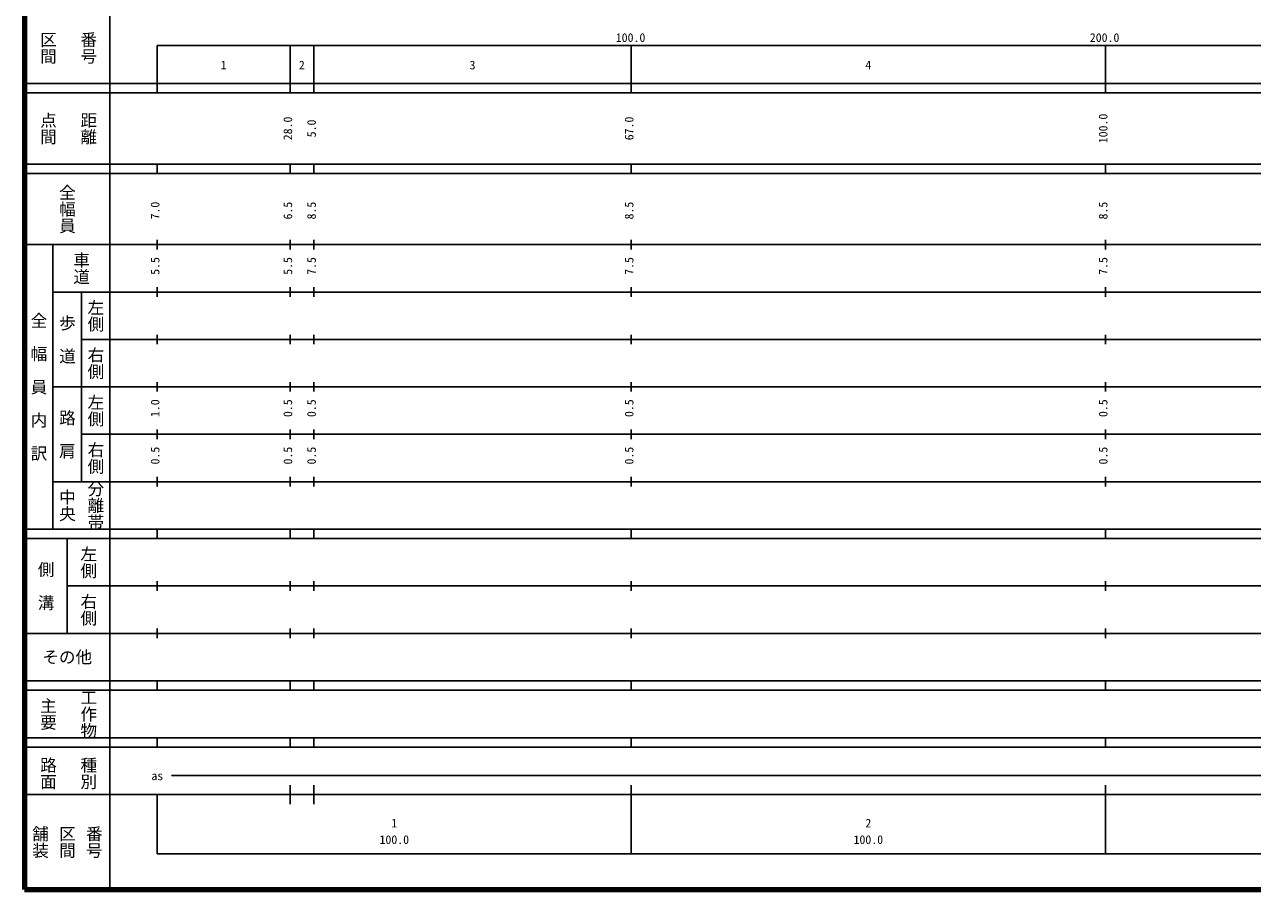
# Model space of a CAD drawing. Units: millimetres on the paper, enlarged 1000 times. Extents: x 40000 to 680000, y 20000 to 380000.
# Drawn here: x 40000 to 299034, y 20000 to 202409 of the extents above; entities that cross this region are included whole.
import ezdxf
from ezdxf.enums import TextEntityAlignment as Align

# ---------------------------------------------------------------- set-up
doc = ezdxf.new("R2010")
doc.units = ezdxf.units.MM
doc.header["$LTSCALE"] = 1000
doc.layers.add('M-TTL', color=2, linetype='Continuous', lineweight=140)
doc.layers.add('M-TTL-BAND', color=7, linetype='Continuous', lineweight=25)
doc.styles.add('@ＭＳ ゴシック', font='')
doc.styles.add('ＭＳ ゴシック', font='')
doc.styles.get('@ＭＳ ゴシック').set_extended_font_data('@MS Gothic')
doc.styles.get('ＭＳ ゴシック').set_extended_font_data('MS Gothic')

msp = doc.modelspace()

# ---------------------------------------------------------------- linework, layer by layer
at = {"layer": 'M-TTL'}
for p, q in [((40000, 380000), (40000, 20000)), ((40000, 20000), (680000, 20000))]:
    msp.add_line(p, q, dxfattribs=at)
at = {"layer": 'M-TTL-BAND'}
for p, q in [((58000, 370000), (58000, 20000)), ((68000, 198000), (579000, 198000)), ((68000, 198000), (68000, 188000)), ((96000, 188000), (96000, 198000)), ((101000, 188000), (101000, 198000)), ((168000, 188000), (168000, 198000)), ((268000, 188000), (268000, 198000)), ((40000, 190000), (579000, 190000)), ((40000, 188000), (579000, 188000)), ((40000, 173000), (579000, 173000)), ((40000, 171000), (579000, 171000)), ((68000, 171000), (68000, 173000)), ((96000, 171000), (96000, 173000)), ((101000, 171000), (101000, 173000)), ((168000, 171000), (168000, 173000)), ((268000, 171000), (268000, 173000)), ((40000, 156000), (579000, 156000)), ((46000, 96000), (46000, 156000)), ((68000, 155000), (68000, 157000)), ((96000, 155000), (96000, 157000)), ((101000, 155000), (101000, 157000)), ((168000, 155000), (168000, 157000)), ((268000, 155000), (268000, 157000)), ((46000, 146000), (579000, 146000)), ((52000, 146000), (52000, 106000)), ((68000, 145000), (68000, 147000)), ((96000, 145000), (96000, 147000)), ((101000, 145000), (101000, 147000)), ((168000, 145000), (168000, 147000)), ((268000, 145000), (268000, 147000)), ((52000, 136000), (579000, 136000)), ((68000, 135000), (68000, 137000)), ((96000, 135000), (96000, 137000)), ((101000, 135000), (101000, 137000)), ((168000, 135000), (168000, 137000)), ((268000, 135000), (268000, 137000)), ((68000, 125000), (68000, 127000)), ((96000, 125000), (96000, 127000)), ((101000, 125000), (101000, 127000)), ((168000, 125000), (168000, 127000)), ((268000, 125000), (268000, 127000)), ((46000, 126000), (579000, 126000)), ((68000, 115000), (68000, 117000)), ((96000, 115000), (96000, 117000)), ((101000, 115000), (101000, 117000)), ((168000, 115000), (168000, 117000)), ((268000, 115000), (268000, 117000)), ((52000, 116000), (579000, 116000)), ((68000, 105000), (68000, 107000)), ((96000, 105000), (96000, 107000)), ((101000, 105000), (101000, 107000)), ((168000, 105000), (168000, 107000)), ((268000, 105000), (268000, 107000)), ((46000, 106000), (579000, 106000)), ((40000, 96000), (579000, 96000)), ((68000, 94000), (68000, 96000)), ((96000, 94000), (96000, 96000)), ((101000, 94000), (101000, 96000)), ((168000, 94000), (168000, 96000)), ((268000, 94000), (268000, 96000)), ((40000, 94000), (579000, 94000)), ((49000, 94000), (49000, 74000)), ((49000, 84000), (579000, 84000)), ((68000, 83000), (68000, 85000)), ((96000, 83000), (96000, 85000)), ((101000, 83000), (101000, 85000)), ((168000, 83000), (168000, 85000)), ((268000, 83000), (268000, 85000)), ((40000, 74000), (579000, 74000)), ((68000, 73000), (68000, 75000)), ((96000, 73000), (96000, 75000)), ((101000, 73000), (101000, 75000)), ((168000, 73000), (168000, 75000)), ((268000, 73000), (268000, 75000)), ((40000, 64000), (579000, 64000)), ((68000, 62000), (68000, 64000)), ((96000, 62000), (96000, 64000)), ((101000, 62000), (101000, 64000)), ((168000, 62000), (168000, 64000)), ((268000, 62000), (268000, 64000)), ((40000, 62000), (579000, 62000)), ((40000, 52000), (579000, 52000)), ((68000, 50000), (68000, 52000)), ((96000, 50000), (96000, 52000)), ((101000, 50000), (101000, 52000)), ((168000, 50000), (168000, 52000)), ((268000, 50000), (268000, 52000)), ((40000, 50000), (579000, 50000)), ((71000, 44000), (565000, 44000)), ((96000, 38000), (96000, 42000)), ((101000, 38000), (101000, 42000)), ((168000, 27500), (168000, 42000)), ((268000, 27500), (268000, 42000)), ((40000, 40000), (579000, 40000)), ((68000, 40000), (68000, 27500)), ((68000, 27500), (579000, 27500))]:
    msp.add_line(p, q, dxfattribs=at)

# ---------------------------------------------------------------- texts
at = {"layer": 'M-TTL-BAND', "style": '@ＭＳ ゴシック'}
for s, p in [('区間', (45000, 197500)), ('番号', (53500, 197500)), ('点間', (45000, 180500)), ('距離', (53500, 180500)), ('全幅員', (49000, 163500)), ('車道', (52000, 151000)), ('左側', (55000, 141000)), ('全\u3000幅\u3000員\u3000内\u3000訳', (43000, 126000)), ('歩\u3000道', (49000, 136000)), ('右側', (55000, 131000)), ('左側', (55000, 121000)), ('路\u3000肩', (49000, 116000)), ('右側', (55000, 111000)), ('中央', (49000, 101000)), ('分離帯', (55000, 101000)), ('左側', (53500, 89000)), ('側\u3000溝', (44500, 84000)), ('右側', (53500, 79000)), ('主要', (45000, 57000)), ('工作物', (53500, 57000)), ('路面', (45000, 44500)), ('種別', (53500, 44500)), ('舗装', (43333, 30000)), ('区間', (49000, 30000)), ('番号', (54667, 30000))]:
    msp.add_text(s, height=2566, rotation=270, dxfattribs=at).set_placement(p, align=Align.MIDDLE_CENTER)
at = {"layer": 'M-TTL-BAND', "style": 'ＭＳ ゴシック'}
for s, p in [('100.0', (167844, 198195)), ('200.0', (267844, 198195)), ('1', (82000, 192405)), ('2', (98500, 192405)), ('3', (134500, 192405)), ('4', (218000, 192405)), ('as', (68000, 42500)), ('1', (118000, 32523)), ('2', (218000, 32523)), ('100.0', (118000, 29033)), ('100.0', (218000, 29033))]:
    msp.add_text(s, height=1833, dxfattribs=at).set_placement(p, align=Align.BOTTOM_CENTER)
for s, p in [('28.0', (97000, 180500)), ('5.0', (102000, 180500)), ('67.0', (169000, 180500)), ('100.0', (269000, 180500)), ('7.0', (69000, 163174)), ('6.5', (97000, 163174)), ('8.5', (102000, 163174)), ('8.5', (169000, 163174)), ('8.5', (269000, 163174)), ('5.5', (69000, 151500)), ('5.5', (97000, 151500)), ('7.5', (102000, 151500)), ('7.5', (169000, 151500)), ('7.5', (269000, 151500)), ('1.0', (69000, 121500)), ('0.5', (97000, 121500)), ('0.5', (102000, 121500)), ('0.5', (169000, 121500)), ('0.5', (269000, 121500)), ('0.5', (69000, 111500)), ('0.5', (97000, 111500)), ('0.5', (102000, 111500)), ('0.5', (169000, 111500)), ('0.5', (269000, 111500))]:
    msp.add_text(s, height=1833, rotation=90, dxfattribs=at).set_placement(p, align=Align.BOTTOM_CENTER)
msp.add_text('その他', height=2566, dxfattribs=at).set_placement((49000, 69000), align=Align.MIDDLE_CENTER)

doc.saveas('drawing.dxf')
